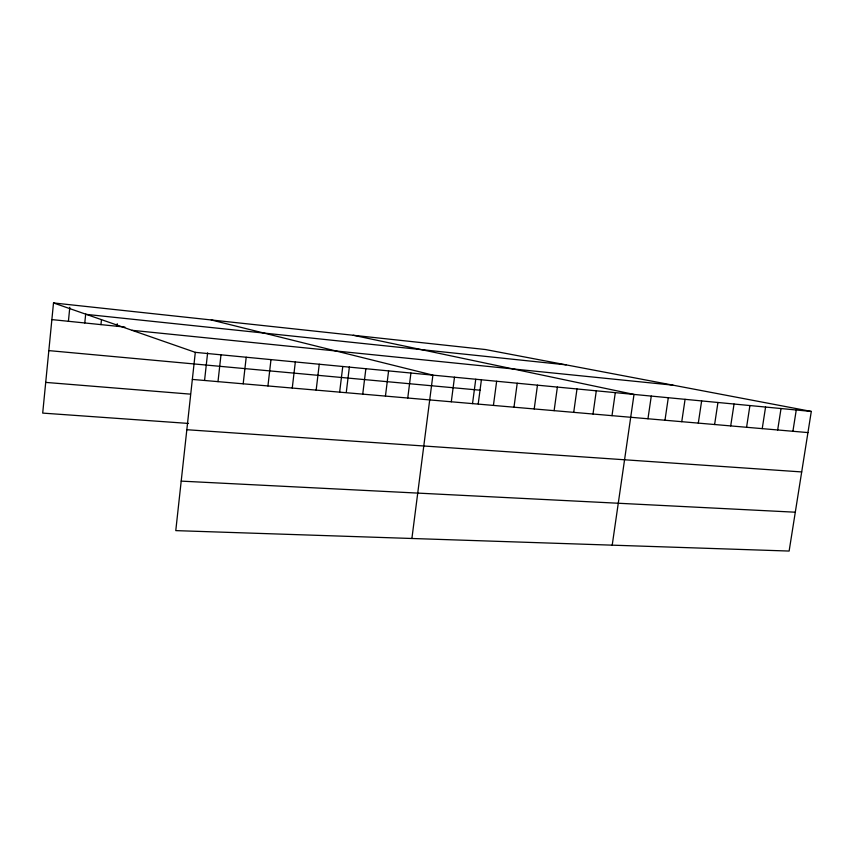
<?xml version="1.0" encoding="UTF-8"?>
<svg xmlns="http://www.w3.org/2000/svg" width="854" height="854" viewBox="0 0 854 854"><rect width="100%" height="100%" fill="white"/><g stroke="black" fill="none" stroke-linecap="round" stroke-linejoin="round"><path stroke-width="1.28" d="M53.503 302.946L195.31 352.35L175.775 530.622L789.128 551.054L811.3 411.436L485.424 349.532L53.503 302.946L42.7 413.101L188.499 423.435M68.416 321.296L69.804 307.28M84.781 322.961L85.678 314.101M100.964 324.616L101.477 319.577M116.977 326.26L117.233 323.751M204.597 380.126L207.618 352.851M217.994 381.642L220.994 354.805M243.187 383.82L246.208 357.228M267.942 385.955L270.985 359.609M292.26 388.058L295.335 361.936M316.161 390.118L319.257 364.231M339.646 392.146L342.764 366.494M346.276 392.381L349.414 366.697M362.736 394.142L365.875 368.704M385.442 396.096L388.591 370.882M407.753 398.028L410.923 373.027M411.895 538.49L432.893 375.13L211.248 319.962M451.296 401.786L454.499 377.212M472.529 403.622L475.753 379.24M478.229 403.793L481.432 379.624M493.42 405.426L496.654 381.247M513.98 407.198L517.225 383.222M534.209 408.949L537.465 385.165M554.118 410.667L557.384 387.075M573.717 412.365L576.994 388.954M593.007 414.03L596.295 390.812M611.998 415.663L615.296 392.626M612.211 545.162L634.01 394.431L353.236 335.27M647.962 418.77L651.282 396.085M664.978 420.243L668.298 397.718M681.759 421.695L685.079 399.33M698.305 423.114L701.636 400.91M714.617 424.523L717.947 402.48M730.704 425.922L734.045 404.017M746.577 427.288L749.919 405.543M762.227 428.644L765.579 407.048M777.674 429.968L781.026 408.532M792.907 431.291L796.259 409.995M181.197 481.122L795.298 512.208M186.834 429.722L801.692 471.931M45.71 382.4L190.453 394.142M192.342 379.422L807.937 432.583M48.827 350.61L480.033 390.203M195.31 352.35L811.3 411.436M51.87 319.599L124.897 327.071M132.082 330.317L672.995 385.165M86.361 314.389L566.095 364.85"/></g></svg>
